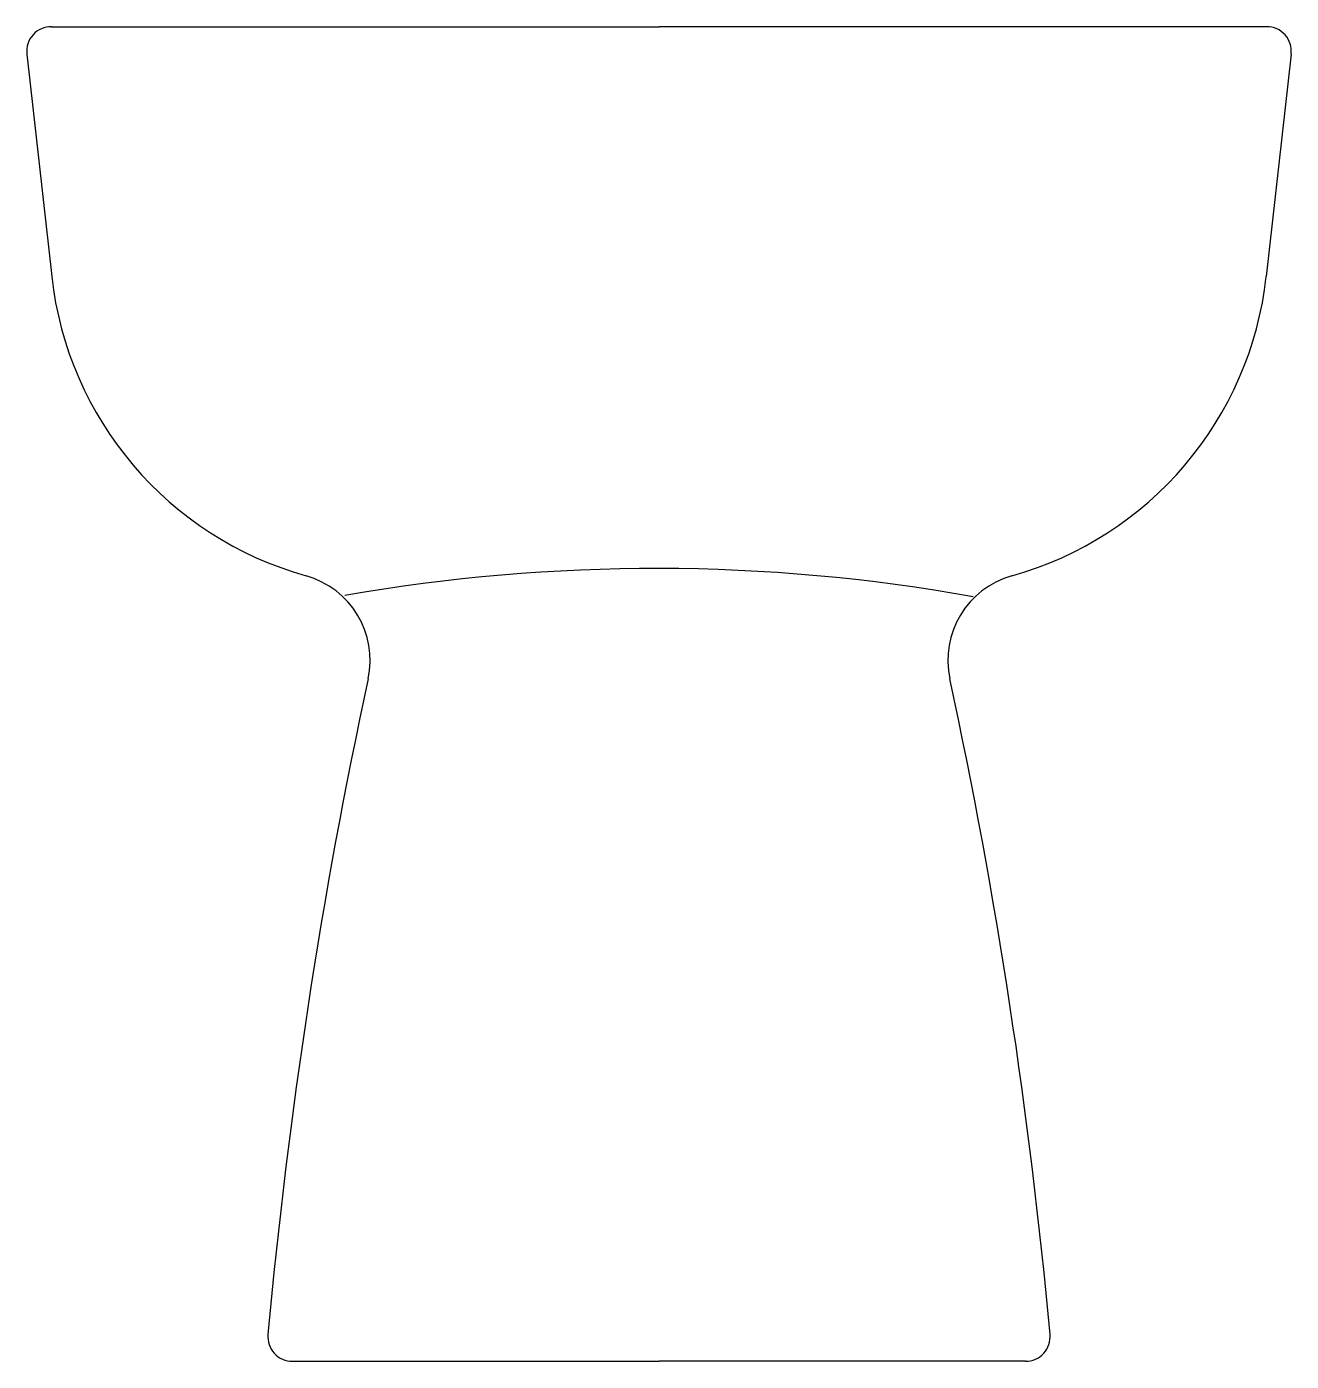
# Model space of a CAD drawing. Extents: x 1409 to 1769, y 1330 to 1710.
import ezdxf

# ---------------------------------------------------------------- set-up
doc = ezdxf.new("R2010")
doc.units = 0
doc.header["$LTSCALE"] = 50
doc.layers.add('FINA', color=6, linetype='CONTINUOUS')
doc.layers.add('GROSSA', color=3, linetype='CONTINUOUS')

msp = doc.modelspace()

# ---------------------------------------------------------------- linework, layer by layer
at = {"layer": 'FINA', "color": 0}
msp.add_arc((1588.62, 1044.69), 510.81, 79.8171, 99.9859, dxfattribs=at)
at = {"layer": 'GROSSA', "color": 0, "linetype": 'CONTINUOUS'}
for points in [[(1416.45, 1709.76, 0), (1589.45, 1709.76, 0)], [(1762.45, 1709.76, 0), (1589.45, 1709.76, 0)], [(1409.49, 1701.98, 0), (1416.57, 1638.6, 0)], [(1769.41, 1701.98, 0), (1762.33, 1638.6, 0)], [(1485.1, 1329.76, 0), (1589.45, 1329.76, 0)], [(1693.8, 1329.76, 0), (1589.45, 1329.76, 0)]]:
    msp.add_polyline3d(points, dxfattribs=at)
for centre, radius, start, end in [((1416.45, 1702.76), 7, 89.2167, 186.3858), ((1762.45, 1702.76), 7, 353.6203, 90), ((1515.95, 1649.7), 100, 186.373, 254.3529), ((1662.95, 1649.7), 100, 285.6471, 353.627), ((1482.23, 1529.33), 25, 347.8159, 74.3368), ((1696.66, 1529.33), 25, 105.6632, 192.1841), ((3024.6, 1196.58), 1552.86, 167.8257, 174.79721), ((154.3, 1196.58), 1552.86, 5.20279, 12.1743), ((1485.1, 1336.76), 7, 174.7786, 270), ((1693.8, 1336.76), 7, 270, 5.2214)]:
    msp.add_arc(centre, radius, start, end, dxfattribs=at)

doc.saveas('drawing.dxf')
